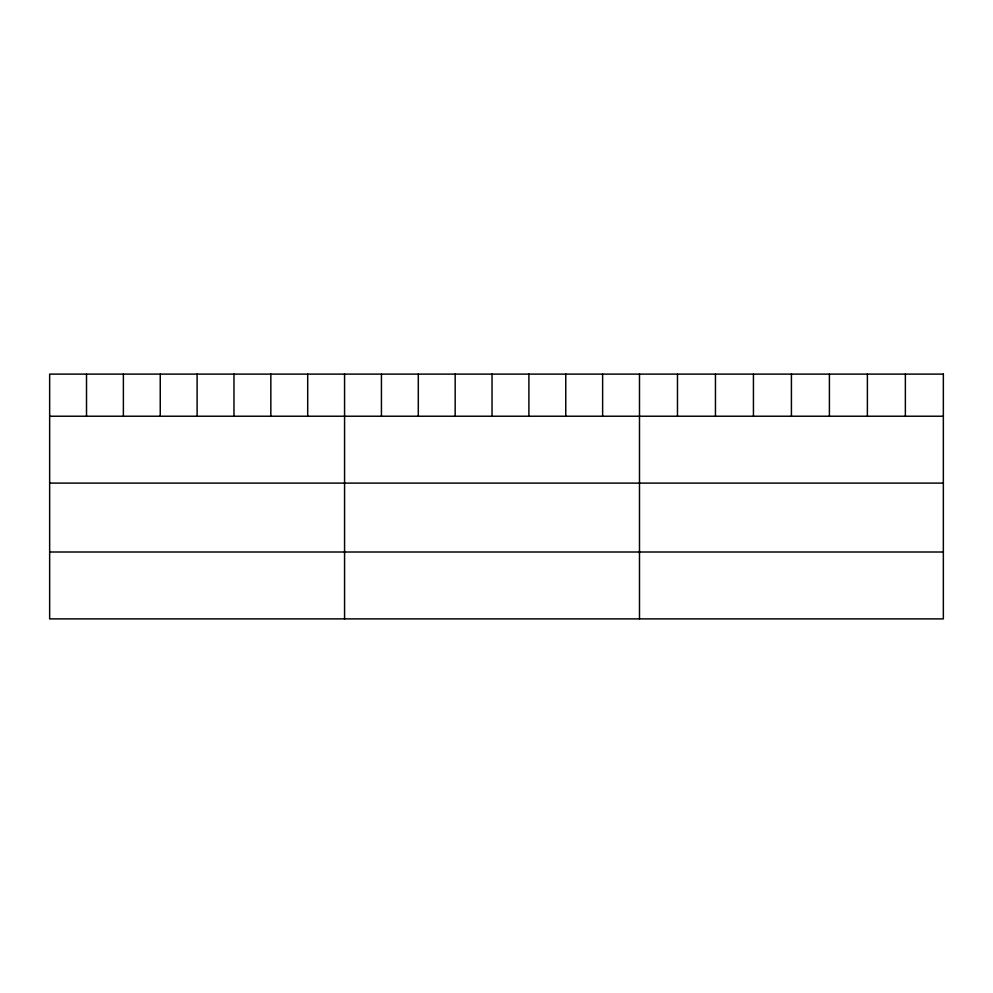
<?xml version="1.0" encoding="UTF-8"?>
<svg xmlns="http://www.w3.org/2000/svg" width="993" height="993" viewBox="0 0 993 993"><rect width="100%" height="100%" fill="white"/><g stroke="black" fill="none" stroke-linecap="round" stroke-linejoin="round"><path stroke-width="1.49" d="M49.65 416.228L943.35 416.228M49.65 483.107L943.35 483.107M49.65 552.009L943.35 552.009M905.368 374.113L905.368 416.228M867.385 374.113L867.385 416.228M829.403 374.113L829.403 416.228M791.421 374.113L791.421 416.228M753.439 374.113L753.439 416.228M715.457 374.113L715.457 416.228M677.474 374.113L677.474 416.228M639.492 374.113L639.492 618.887M602.627 374.113L602.627 416.228M565.762 374.113L565.762 416.228M528.897 374.113L528.897 416.228M492.031 374.113L492.031 416.228M455.166 374.113L455.166 416.228M418.301 374.113L418.301 416.228M381.436 374.113L381.436 416.228M344.571 374.113L344.571 618.887M307.706 374.113L307.706 416.228M270.841 374.113L270.841 416.228M233.976 374.113L233.976 416.228M197.111 374.113L197.111 416.228M160.245 374.113L160.245 416.228M123.38 374.113L123.38 416.228M86.515 374.113L86.515 416.228M943.35 374.113L49.65 374.113L49.65 618.887L943.35 618.887L943.35 374.113"/></g></svg>
